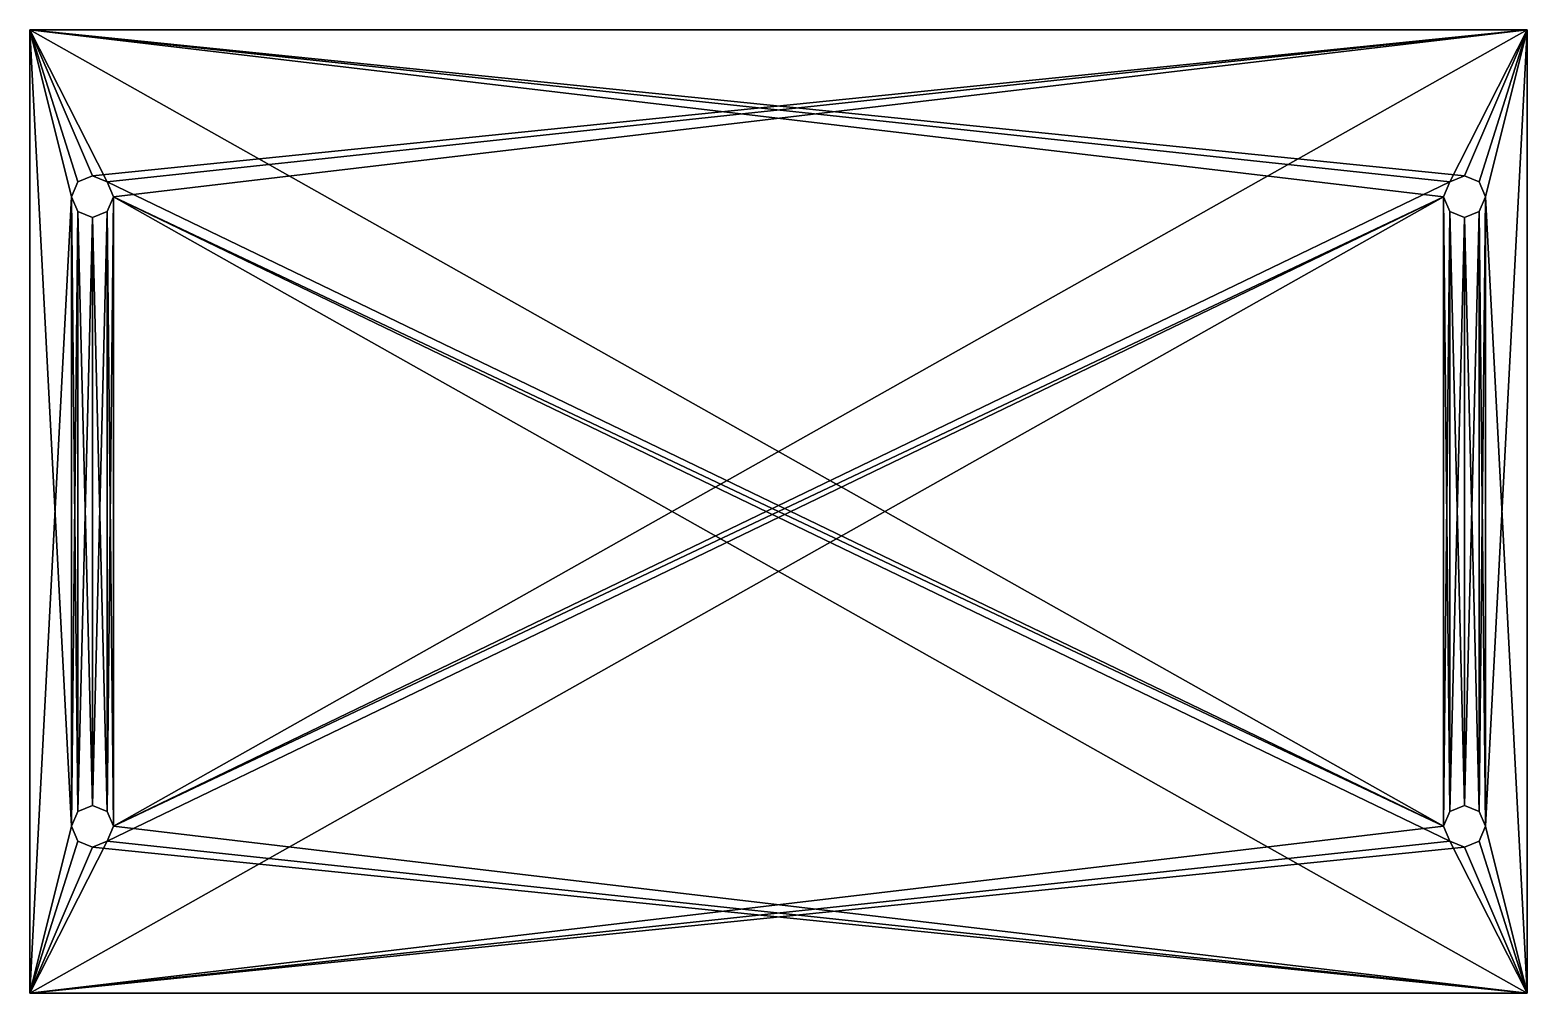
# Model space of a CAD drawing. Header units: millimetres. Extents: x -35.9 to 35.9, y -23.1 to 23.1.
import ezdxf

# ---------------------------------------------------------------- set-up
doc = ezdxf.new("R2010")
doc.units = ezdxf.units.MM
doc.header["$LTSCALE"] = 65.185185
for name, color, linetype in [('1', 7, 'CONTINUOUS'), ('10', 7, 'CONTINUOUS'), ('11', 7, 'CONTINUOUS'), ('12', 7, 'CONTINUOUS'), ('13', 7, 'CONTINUOUS'), ('14', 7, 'CONTINUOUS'), ('2', 7, 'CONTINUOUS'), ('3', 7, 'CONTINUOUS'), ('4', 7, 'CONTINUOUS'), ('5', 7, 'CONTINUOUS'), ('6', 7, 'CONTINUOUS'), ('7', 7, 'CONTINUOUS'), ('8', 7, 'CONTINUOUS'), ('9', 7, 'CONTINUOUS')]:
    doc.layers.add(name, color=color, linetype=linetype)

msp = doc.modelspace()

# ---------------------------------------------------------------- linework, layer by layer
at = {"layer": '1', "linetype": 'CONTINUOUS'}
for points in [[(-35.9, -23.1), (-35.9, 23.1), (-33.9, 15.1), (-35.9, -23.1)], [(-35.9, 23.1), (35.9, 23.1), (-32.9, 16.1), (-35.9, 23.1)], [(-33.9, 15.1), (-35.9, 23.1), (-33.607, 15.807), (-33.9, 15.1)], [(-33.607, 15.807), (-35.9, 23.1), (-32.9, 16.1), (-33.607, 15.807)], [(-32.9, 16.1), (35.9, 23.1), (-32.193, 15.807), (-32.9, 16.1)], [(35.9, 23.1), (-31.9, 15.1), (-32.193, 15.807), (35.9, 23.1)], [(-31.9, 15.1), (35.9, 23.1), (-31.9, -15.1), (-31.9, 15.1)], [(-31.9, -15.1), (35.9, 23.1), (32.193, 15.807), (-31.9, -15.1)], [(32.193, 15.807), (35.9, 23.1), (32.9, 16.1), (32.193, 15.807)], [(32.9, 16.1), (35.9, 23.1), (33.607, 15.807), (32.9, 16.1)], [(33.607, 15.807), (35.9, 23.1), (33.9, 15.1), (33.607, 15.807)], [(35.9, 23.1), (35.9, -23.1), (33.9, -15.1), (35.9, 23.1)], [(33.9, 15.1), (35.9, 23.1), (33.9, -15.1), (33.9, 15.1)], [(31.9, 15.1), (-31.9, -15.1), (32.193, 15.807), (31.9, 15.1)], [(-35.9, -23.1), (-33.9, 15.1), (-33.9, -15.1), (-35.9, -23.1)], [(-35.9, -23.1), (-32.193, -15.807), (31.9, 15.1), (-35.9, -23.1)], [(-35.9, -23.1), (31.9, 15.1), (31.9, -15.1), (-35.9, -23.1)], [(-33.9, 15.1), (-33.607, 14.393), (-33.9, -15.1), (-33.9, 15.1)], [(-32.193, 14.393), (-31.9, 15.1), (-32.193, -14.393), (-32.193, 14.393)], [(-31.9, 15.1), (-31.9, -15.1), (-32.193, -14.393), (-31.9, 15.1)], [(-32.193, -15.807), (-31.9, -15.1), (31.9, 15.1), (-32.193, -15.807)], [(31.9, 15.1), (32.193, 14.393), (31.9, -15.1), (31.9, 15.1)], [(33.607, 14.393), (33.9, 15.1), (33.607, -14.393), (33.607, 14.393)], [(33.607, -14.393), (33.9, 15.1), (33.9, -15.1), (33.607, -14.393)], [(-33.9, -15.1), (-33.607, 14.393), (-33.607, -14.393), (-33.9, -15.1)], [(-33.607, 14.393), (-32.9, 14.1), (-33.607, -14.393), (-33.607, 14.393)], [(-32.9, 14.1), (-32.193, 14.393), (-32.9, -14.1), (-32.9, 14.1)], [(-32.9, -14.1), (-32.193, 14.393), (-32.193, -14.393), (-32.9, -14.1)], [(31.9, -15.1), (32.193, 14.393), (32.193, -14.393), (31.9, -15.1)], [(32.193, 14.393), (32.9, 14.1), (32.193, -14.393), (32.193, 14.393)], [(32.9, 14.1), (33.607, 14.393), (32.9, -14.1), (32.9, 14.1)], [(32.9, -14.1), (33.607, 14.393), (33.607, -14.393), (32.9, -14.1)], [(-33.607, -14.393), (-32.9, 14.1), (-32.9, -14.1), (-33.607, -14.393)], [(32.193, -14.393), (32.9, 14.1), (32.9, -14.1), (32.193, -14.393)], [(-33.607, -15.807), (-35.9, -23.1), (-33.9, -15.1), (-33.607, -15.807)], [(-35.9, -23.1), (31.9, -15.1), (32.193, -15.807), (-35.9, -23.1)], [(33.9, -15.1), (35.9, -23.1), (33.607, -15.807), (33.9, -15.1)], [(-32.193, -15.807), (-35.9, -23.1), (-32.9, -16.1), (-32.193, -15.807)], [(-32.9, -16.1), (-35.9, -23.1), (-33.607, -15.807), (-32.9, -16.1)], [(32.9, -16.1), (-35.9, -23.1), (32.193, -15.807), (32.9, -16.1)], [(35.9, -23.1), (-35.9, -23.1), (32.9, -16.1), (35.9, -23.1)], [(33.607, -15.807), (35.9, -23.1), (32.9, -16.1), (33.607, -15.807)]]:
    msp.add_3dface(points, dxfattribs=at)
at = {"layer": '10', "linetype": 'CONTINUOUS'}
for points in [[(-33.607, -15.807), (-33.9, -15.1), (-33.607, -15.807, 1.6), (-33.607, -15.807)], [(-33.9, -15.1), (-33.9, -15.1, 1.6), (-33.607, -15.807, 1.6), (-33.9, -15.1)], [(-31.9, -15.1), (-32.193, -15.807), (-31.9, -15.1, 1.6), (-31.9, -15.1)], [(-31.9, -15.1, 1.6), (-32.193, -15.807), (-32.193, -15.807, 1.6), (-31.9, -15.1, 1.6)], [(-32.9, -16.1), (-33.607, -15.807), (-32.9, -16.1, 1.6), (-32.9, -16.1)], [(-33.607, -15.807), (-33.607, -15.807, 1.6), (-32.9, -16.1, 1.6), (-33.607, -15.807)], [(-32.193, -15.807), (-32.9, -16.1), (-32.193, -15.807, 1.6), (-32.193, -15.807)], [(-32.9, -16.1), (-32.9, -16.1, 1.6), (-32.193, -15.807, 1.6), (-32.9, -16.1)]]:
    msp.add_3dface(points, dxfattribs=at)
at = {"layer": '11', "linetype": 'CONTINUOUS'}
for points in [[(31.9, 15.1), (32.193, 15.807), (31.9, 15.1, 1.6), (31.9, 15.1)], [(31.9, 15.1, 1.6), (32.193, 15.807), (32.193, 15.807, 1.6), (31.9, 15.1, 1.6)], [(32.193, 15.807), (32.9, 16.1), (32.193, 15.807, 1.6), (32.193, 15.807)], [(32.9, 16.1), (32.9, 16.1, 1.6), (32.193, 15.807, 1.6), (32.9, 16.1)], [(32.9, 16.1), (33.607, 15.807), (32.9, 16.1, 1.6), (32.9, 16.1)], [(33.607, 15.807), (33.607, 15.807, 1.6), (32.9, 16.1, 1.6), (33.607, 15.807)], [(33.607, 15.807), (33.9, 15.1), (33.607, 15.807, 1.6), (33.607, 15.807)], [(33.9, 15.1), (33.9, 15.1, 1.6), (33.607, 15.807, 1.6), (33.9, 15.1)]]:
    msp.add_3dface(points, dxfattribs=at)
at = {"layer": '12', "linetype": 'CONTINUOUS'}
for points in [[(32.193, 14.393), (31.9, 15.1), (32.193, 14.393, 1.6), (32.193, 14.393)], [(31.9, 15.1), (31.9, 15.1, 1.6), (32.193, 14.393, 1.6), (31.9, 15.1)], [(33.9, 15.1), (33.607, 14.393), (33.9, 15.1, 1.6), (33.9, 15.1)], [(33.607, 14.393), (33.607, 14.393, 1.6), (33.9, 15.1, 1.6), (33.607, 14.393)], [(32.9, 14.1), (32.193, 14.393), (32.9, 14.1, 1.6), (32.9, 14.1)], [(32.193, 14.393), (32.193, 14.393, 1.6), (32.9, 14.1, 1.6), (32.193, 14.393)], [(33.607, 14.393), (32.9, 14.1), (33.607, 14.393, 1.6), (33.607, 14.393)], [(32.9, 14.1), (32.9, 14.1, 1.6), (33.607, 14.393, 1.6), (32.9, 14.1)]]:
    msp.add_3dface(points, dxfattribs=at)
at = {"layer": '13', "linetype": 'CONTINUOUS'}
for points in [[(32.193, -14.393), (32.9, -14.1), (32.193, -14.393, 1.6), (32.193, -14.393)], [(32.9, -14.1), (32.9, -14.1, 1.6), (32.193, -14.393, 1.6), (32.9, -14.1)], [(32.9, -14.1), (33.607, -14.393), (32.9, -14.1, 1.6), (32.9, -14.1)], [(33.607, -14.393), (33.607, -14.393, 1.6), (32.9, -14.1, 1.6), (33.607, -14.393)], [(31.9, -15.1), (32.193, -14.393), (31.9, -15.1, 1.6), (31.9, -15.1)], [(31.9, -15.1, 1.6), (32.193, -14.393), (32.193, -14.393, 1.6), (31.9, -15.1, 1.6)], [(33.607, -14.393), (33.9, -15.1), (33.607, -14.393, 1.6), (33.607, -14.393)], [(33.9, -15.1), (33.9, -15.1, 1.6), (33.607, -14.393, 1.6), (33.9, -15.1)]]:
    msp.add_3dface(points, dxfattribs=at)
at = {"layer": '14', "linetype": 'CONTINUOUS'}
for points in [[(32.193, -15.807), (31.9, -15.1), (32.193, -15.807, 1.6), (32.193, -15.807)], [(31.9, -15.1), (31.9, -15.1, 1.6), (32.193, -15.807, 1.6), (31.9, -15.1)], [(33.9, -15.1), (33.607, -15.807), (33.9, -15.1, 1.6), (33.9, -15.1)], [(33.607, -15.807), (33.607, -15.807, 1.6), (33.9, -15.1, 1.6), (33.607, -15.807)], [(32.9, -16.1), (32.193, -15.807), (32.9, -16.1, 1.6), (32.9, -16.1)], [(32.193, -15.807), (32.193, -15.807, 1.6), (32.9, -16.1, 1.6), (32.193, -15.807)], [(33.607, -15.807), (32.9, -16.1), (33.607, -15.807, 1.6), (33.607, -15.807)], [(32.9, -16.1), (32.9, -16.1, 1.6), (33.607, -15.807, 1.6), (32.9, -16.1)]]:
    msp.add_3dface(points, dxfattribs=at)
at = {"layer": '2', "linetype": 'CONTINUOUS'}
for points in [[(-35.9, 23.1, 1.6), (-35.9, -23.1, 1.6), (-33.9, -15.1, 1.6), (-35.9, 23.1, 1.6)], [(35.9, 23.1, 1.6), (-35.9, 23.1, 1.6), (32.9, 16.1, 1.6), (35.9, 23.1, 1.6)], [(-32.193, 15.807, 1.6), (-35.9, 23.1, 1.6), (-32.9, 16.1, 1.6), (-32.193, 15.807, 1.6)], [(-35.9, 23.1, 1.6), (-32.193, 15.807, 1.6), (31.9, -15.1, 1.6), (-35.9, 23.1, 1.6)], [(-32.9, 16.1, 1.6), (-35.9, 23.1, 1.6), (-33.607, 15.807, 1.6), (-32.9, 16.1, 1.6)], [(-33.607, 15.807, 1.6), (-35.9, 23.1, 1.6), (-33.9, 15.1, 1.6), (-33.607, 15.807, 1.6)], [(-33.9, 15.1, 1.6), (-35.9, 23.1, 1.6), (-33.9, -15.1, 1.6), (-33.9, 15.1, 1.6)], [(-35.9, 23.1, 1.6), (31.9, 15.1, 1.6), (32.193, 15.807, 1.6), (-35.9, 23.1, 1.6)], [(31.9, 15.1, 1.6), (-35.9, 23.1, 1.6), (31.9, -15.1, 1.6), (31.9, 15.1, 1.6)], [(32.9, 16.1, 1.6), (-35.9, 23.1, 1.6), (32.193, 15.807, 1.6), (32.9, 16.1, 1.6)], [(33.607, 15.807, 1.6), (35.9, 23.1, 1.6), (32.9, 16.1, 1.6), (33.607, 15.807, 1.6)], [(33.9, 15.1, 1.6), (35.9, 23.1, 1.6), (33.607, 15.807, 1.6), (33.9, 15.1, 1.6)], [(35.9, -23.1, 1.6), (35.9, 23.1, 1.6), (33.9, 15.1, 1.6), (35.9, -23.1, 1.6)], [(-32.193, 15.807, 1.6), (-31.9, 15.1, 1.6), (31.9, -15.1, 1.6), (-32.193, 15.807, 1.6)], [(-33.607, 14.393, 1.6), (-33.9, 15.1, 1.6), (-33.607, -14.393, 1.6), (-33.607, 14.393, 1.6)], [(-33.607, -14.393, 1.6), (-33.9, 15.1, 1.6), (-33.9, -15.1, 1.6), (-33.607, -14.393, 1.6)], [(-31.9, 15.1, 1.6), (-32.193, 14.393, 1.6), (-31.9, -15.1, 1.6), (-31.9, 15.1, 1.6)], [(35.9, -23.1, 1.6), (-31.9, 15.1, 1.6), (-31.9, -15.1, 1.6), (35.9, -23.1, 1.6)], [(-31.9, 15.1, 1.6), (35.9, -23.1, 1.6), (32.193, -15.807, 1.6), (-31.9, 15.1, 1.6)], [(31.9, -15.1, 1.6), (-31.9, 15.1, 1.6), (32.193, -15.807, 1.6), (31.9, -15.1, 1.6)], [(32.193, 14.393, 1.6), (31.9, 15.1, 1.6), (32.193, -14.393, 1.6), (32.193, 14.393, 1.6)], [(31.9, 15.1, 1.6), (31.9, -15.1, 1.6), (32.193, -14.393, 1.6), (31.9, 15.1, 1.6)], [(33.9, 15.1, 1.6), (33.607, 14.393, 1.6), (33.9, -15.1, 1.6), (33.9, 15.1, 1.6)], [(35.9, -23.1, 1.6), (33.9, 15.1, 1.6), (33.9, -15.1, 1.6), (35.9, -23.1, 1.6)], [(-32.9, 14.1, 1.6), (-33.607, 14.393, 1.6), (-32.9, -14.1, 1.6), (-32.9, 14.1, 1.6)], [(-32.9, -14.1, 1.6), (-33.607, 14.393, 1.6), (-33.607, -14.393, 1.6), (-32.9, -14.1, 1.6)], [(-32.193, 14.393, 1.6), (-32.9, 14.1, 1.6), (-32.193, -14.393, 1.6), (-32.193, 14.393, 1.6)], [(-31.9, -15.1, 1.6), (-32.193, 14.393, 1.6), (-32.193, -14.393, 1.6), (-31.9, -15.1, 1.6)], [(32.9, 14.1, 1.6), (32.193, 14.393, 1.6), (32.9, -14.1, 1.6), (32.9, 14.1, 1.6)], [(32.9, -14.1, 1.6), (32.193, 14.393, 1.6), (32.193, -14.393, 1.6), (32.9, -14.1, 1.6)], [(33.607, 14.393, 1.6), (32.9, 14.1, 1.6), (33.607, -14.393, 1.6), (33.607, 14.393, 1.6)], [(33.9, -15.1, 1.6), (33.607, 14.393, 1.6), (33.607, -14.393, 1.6), (33.9, -15.1, 1.6)], [(-32.193, -14.393, 1.6), (-32.9, 14.1, 1.6), (-32.9, -14.1, 1.6), (-32.193, -14.393, 1.6)], [(33.607, -14.393, 1.6), (32.9, 14.1, 1.6), (32.9, -14.1, 1.6), (33.607, -14.393, 1.6)], [(-33.9, -15.1, 1.6), (-35.9, -23.1, 1.6), (-33.607, -15.807, 1.6), (-33.9, -15.1, 1.6)], [(35.9, -23.1, 1.6), (-31.9, -15.1, 1.6), (-32.193, -15.807, 1.6), (35.9, -23.1, 1.6)], [(33.607, -15.807, 1.6), (35.9, -23.1, 1.6), (33.9, -15.1, 1.6), (33.607, -15.807, 1.6)], [(-33.607, -15.807, 1.6), (-35.9, -23.1, 1.6), (-32.9, -16.1, 1.6), (-33.607, -15.807, 1.6)], [(-35.9, -23.1, 1.6), (35.9, -23.1, 1.6), (-32.9, -16.1, 1.6), (-35.9, -23.1, 1.6)], [(-32.9, -16.1, 1.6), (35.9, -23.1, 1.6), (-32.193, -15.807, 1.6), (-32.9, -16.1, 1.6)], [(32.193, -15.807, 1.6), (35.9, -23.1, 1.6), (32.9, -16.1, 1.6), (32.193, -15.807, 1.6)], [(32.9, -16.1, 1.6), (35.9, -23.1, 1.6), (33.607, -15.807, 1.6), (32.9, -16.1, 1.6)]]:
    msp.add_3dface(points, dxfattribs=at)
at = {"layer": '3', "linetype": 'CONTINUOUS'}
for points in [[(-35.9, -23.1), (35.9, -23.1), (-35.9, -23.1, 1.6), (-35.9, -23.1)], [(-35.9, -23.1, 1.6), (35.9, -23.1), (35.9, -23.1, 1.6), (-35.9, -23.1, 1.6)]]:
    msp.add_3dface(points, dxfattribs=at)
at = {"layer": '4', "linetype": 'CONTINUOUS'}
for points in [[(35.9, -23.1), (35.9, 23.1), (35.9, -23.1, 1.6), (35.9, -23.1)], [(35.9, 23.1), (35.9, 23.1, 1.6), (35.9, -23.1, 1.6), (35.9, 23.1)]]:
    msp.add_3dface(points, dxfattribs=at)
at = {"layer": '5', "linetype": 'CONTINUOUS'}
for points in [[(35.9, 23.1), (-35.9, 23.1), (35.9, 23.1, 1.6), (35.9, 23.1)], [(-35.9, 23.1), (-35.9, 23.1, 1.6), (35.9, 23.1, 1.6), (-35.9, 23.1)]]:
    msp.add_3dface(points, dxfattribs=at)
at = {"layer": '6', "linetype": 'CONTINUOUS'}
for points in [[(-35.9, 23.1), (-35.9, -23.1), (-35.9, 23.1, 1.6), (-35.9, 23.1)], [(-35.9, -23.1), (-35.9, -23.1, 1.6), (-35.9, 23.1, 1.6), (-35.9, -23.1)]]:
    msp.add_3dface(points, dxfattribs=at)
at = {"layer": '7', "linetype": 'CONTINUOUS'}
for points in [[(-33.9, 15.1), (-33.607, 15.807), (-33.9, 15.1, 1.6), (-33.9, 15.1)], [(-33.607, 15.807), (-33.607, 15.807, 1.6), (-33.9, 15.1, 1.6), (-33.607, 15.807)], [(-33.607, 15.807), (-32.9, 16.1), (-33.607, 15.807, 1.6), (-33.607, 15.807)], [(-32.9, 16.1), (-32.9, 16.1, 1.6), (-33.607, 15.807, 1.6), (-32.9, 16.1)], [(-32.9, 16.1), (-32.193, 15.807), (-32.9, 16.1, 1.6), (-32.9, 16.1)], [(-32.193, 15.807), (-32.193, 15.807, 1.6), (-32.9, 16.1, 1.6), (-32.193, 15.807)], [(-32.193, 15.807), (-31.9, 15.1), (-32.193, 15.807, 1.6), (-32.193, 15.807)], [(-31.9, 15.1), (-31.9, 15.1, 1.6), (-32.193, 15.807, 1.6), (-31.9, 15.1)]]:
    msp.add_3dface(points, dxfattribs=at)
at = {"layer": '8', "linetype": 'CONTINUOUS'}
for points in [[(-33.607, 14.393), (-33.9, 15.1), (-33.607, 14.393, 1.6), (-33.607, 14.393)], [(-33.9, 15.1), (-33.9, 15.1, 1.6), (-33.607, 14.393, 1.6), (-33.9, 15.1)], [(-31.9, 15.1), (-32.193, 14.393), (-31.9, 15.1, 1.6), (-31.9, 15.1)], [(-31.9, 15.1, 1.6), (-32.193, 14.393), (-32.193, 14.393, 1.6), (-31.9, 15.1, 1.6)], [(-32.9, 14.1), (-33.607, 14.393), (-32.9, 14.1, 1.6), (-32.9, 14.1)], [(-33.607, 14.393), (-33.607, 14.393, 1.6), (-32.9, 14.1, 1.6), (-33.607, 14.393)], [(-32.193, 14.393), (-32.9, 14.1), (-32.193, 14.393, 1.6), (-32.193, 14.393)], [(-32.9, 14.1), (-32.9, 14.1, 1.6), (-32.193, 14.393, 1.6), (-32.9, 14.1)]]:
    msp.add_3dface(points, dxfattribs=at)
at = {"layer": '9', "linetype": 'CONTINUOUS'}
for points in [[(-33.607, -14.393), (-32.9, -14.1), (-33.607, -14.393, 1.6), (-33.607, -14.393)], [(-32.9, -14.1), (-32.9, -14.1, 1.6), (-33.607, -14.393, 1.6), (-32.9, -14.1)], [(-32.9, -14.1), (-32.193, -14.393), (-32.9, -14.1, 1.6), (-32.9, -14.1)], [(-32.193, -14.393), (-32.193, -14.393, 1.6), (-32.9, -14.1, 1.6), (-32.193, -14.393)], [(-33.9, -15.1), (-33.607, -14.393), (-33.9, -15.1, 1.6), (-33.9, -15.1)], [(-33.607, -14.393), (-33.607, -14.393, 1.6), (-33.9, -15.1, 1.6), (-33.607, -14.393)], [(-32.193, -14.393), (-31.9, -15.1), (-32.193, -14.393, 1.6), (-32.193, -14.393)], [(-31.9, -15.1), (-31.9, -15.1, 1.6), (-32.193, -14.393, 1.6), (-31.9, -15.1)]]:
    msp.add_3dface(points, dxfattribs=at)

doc.saveas('drawing.dxf')
